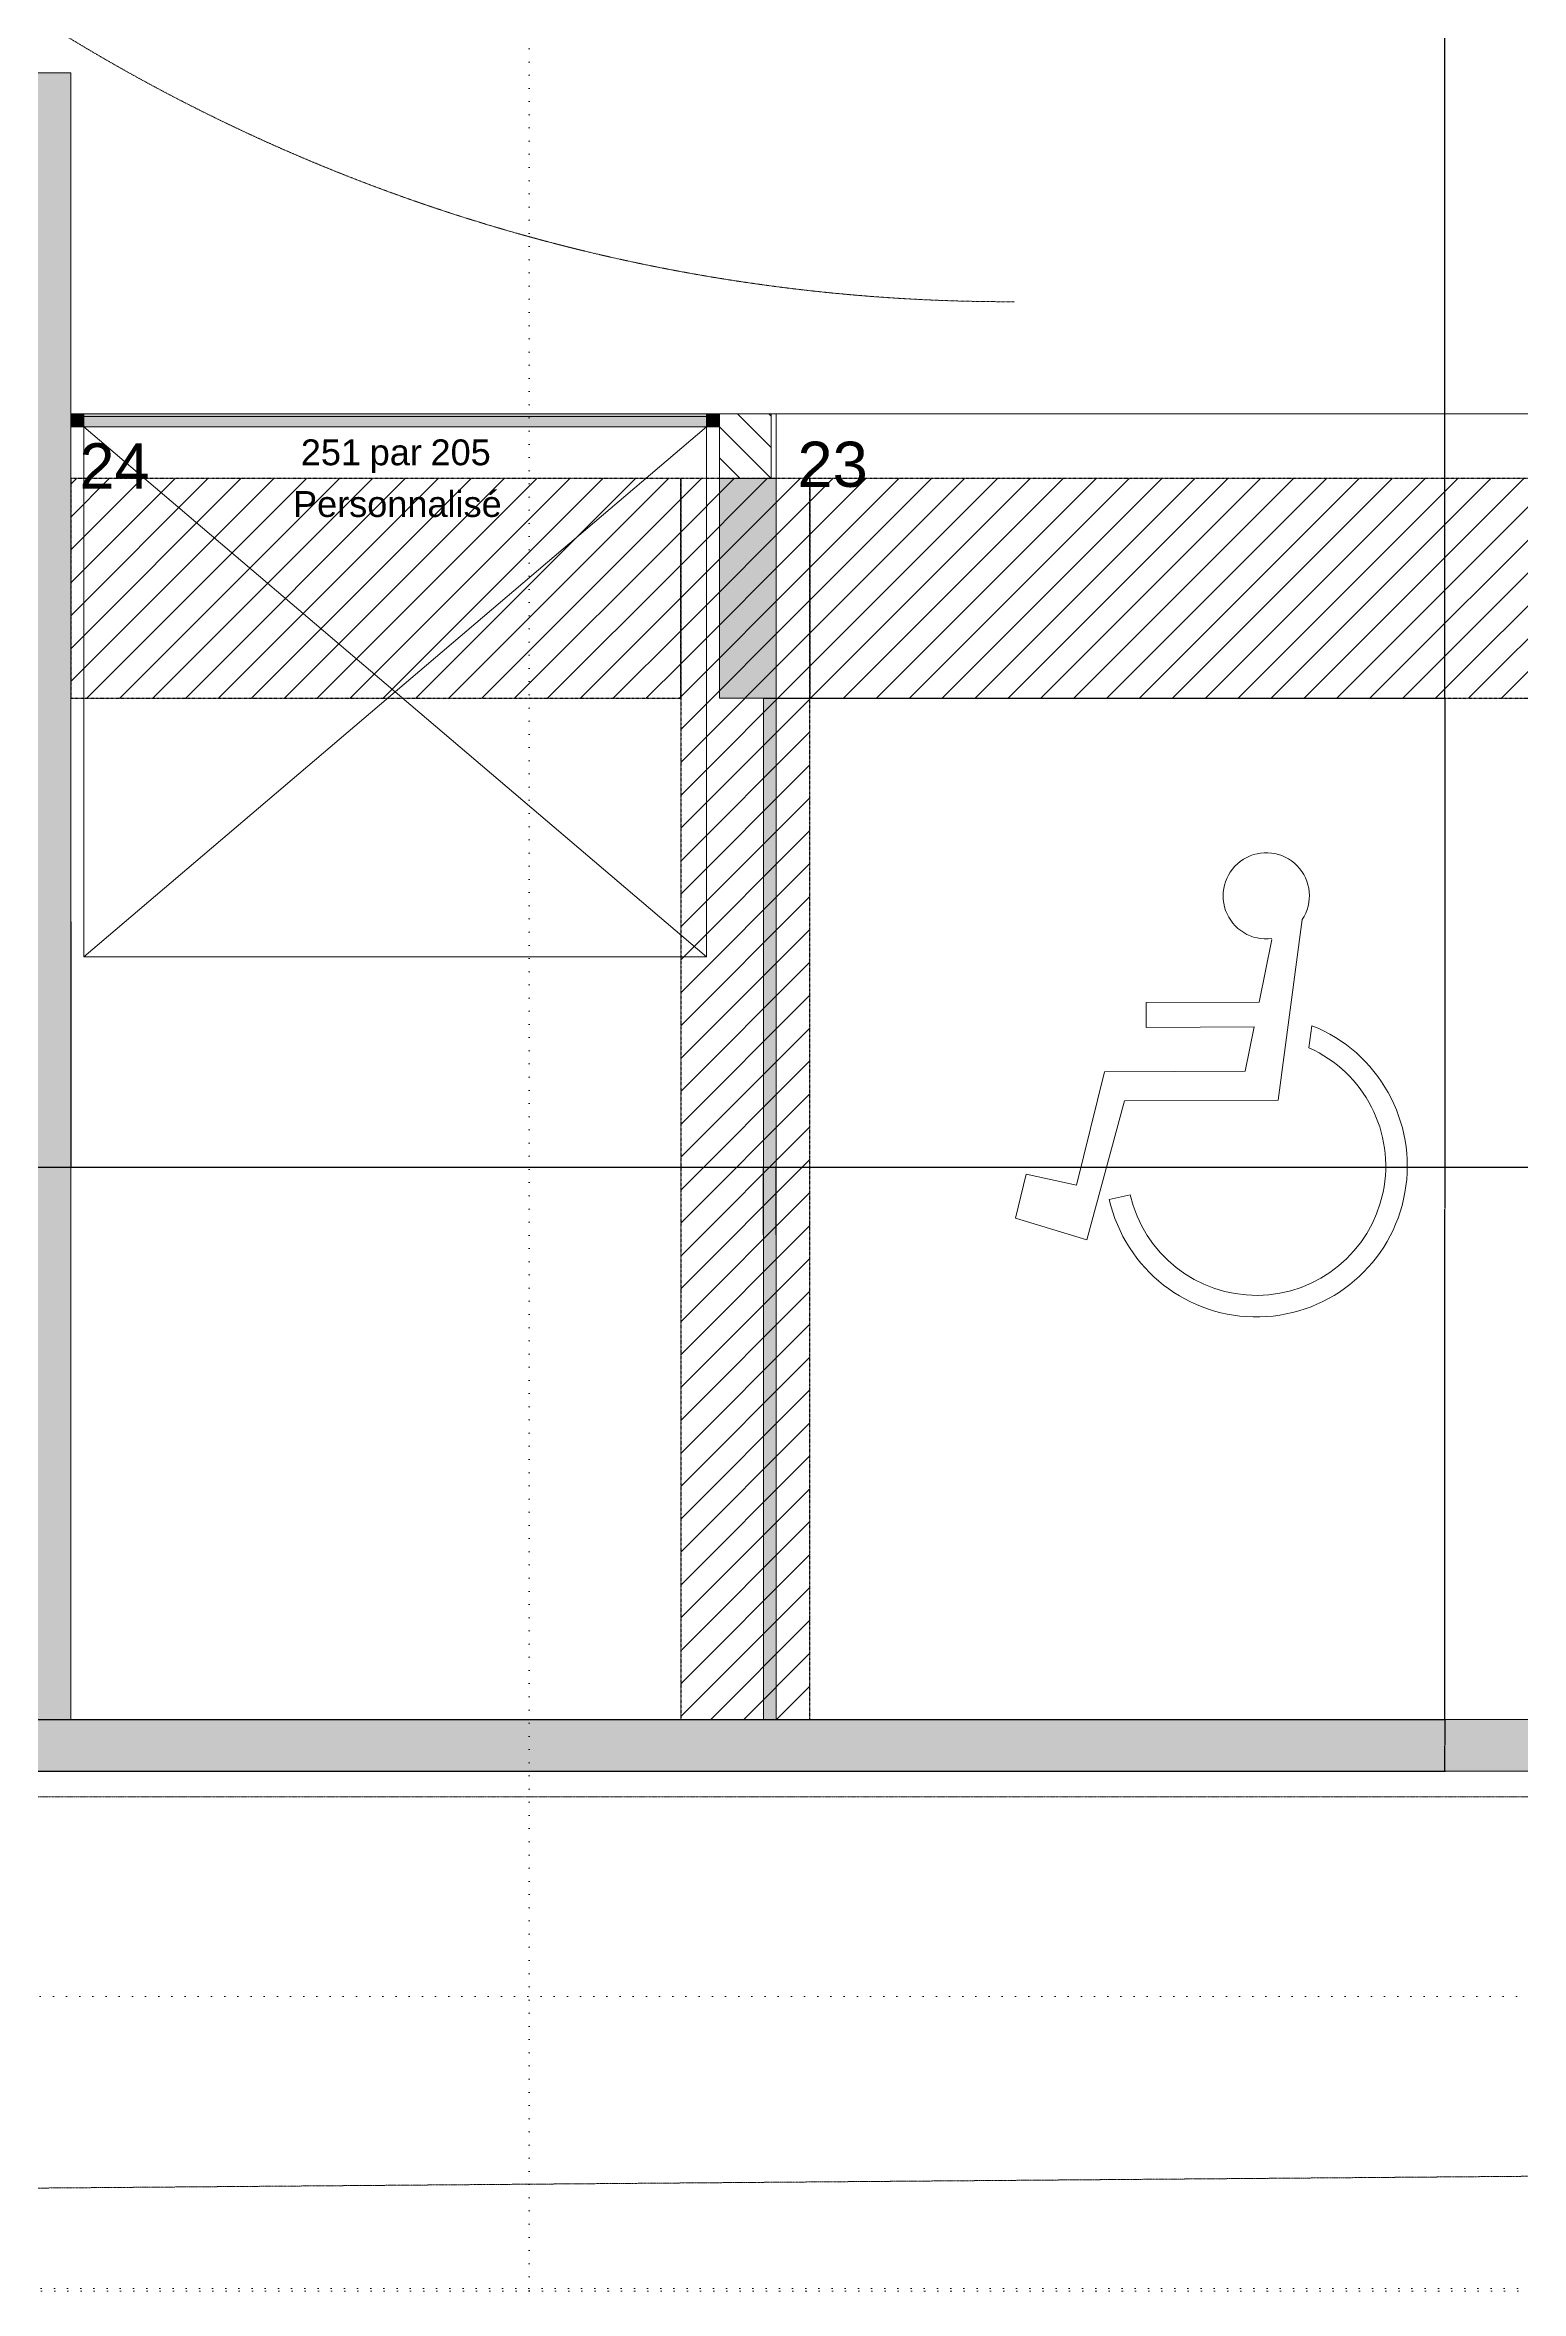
# Model space of a CAD drawing. Header units: centimetres. Extents: x 16433 to 114398, y -50094 to -12305.
# Drawn here: x 52677 to 53248, y -15469 to -14600 of the extents above; entities that cross this region are included whole.
import ezdxf
from ezdxf.enums import TextEntityAlignment as Align

# ---------------------------------------------------------------- set-up
doc = ezdxf.new("R2010")
doc.units = ezdxf.units.CM
doc.header["$LTSCALE"] = 0.5
for name, pattern in [('CACHE', [9.525, 6.35, -3.175]), ('Mixte 8_2 tirets', [0.695, 0.4, -0.065, 0.05, -0.065, 0.05, -0.065]), ('Pointillé 1', [0.09, 0.05, -0.04]), ('Pointillé 3', [0.25, 0.15, -0.1]), ('Points 2', [0.1, 0, -0.1])]:
    doc.linetypes.add(name, pattern=pattern)
doc.layers.get('0').update_dxf_attribs({"linetype": 'CONTINUOUS'})
doc.layers.get('DEFPOINTS').update_dxf_attribs({"linetype": 'CONTINUOUS'})
for name, color, linetype in [('1  Hachures_coupées', 7, 'CONTINUOUS'), ('1  Hachures_recouvr', 7, 'CONTINUOUS'), ('1  MURS', 7, 'CONTINUOUS'), ('1  Portes', 7, 'CONTINUOUS'), ('1 Cloisons int', 7, 'CONTINUOUS'), ('1 Poutres', 7, 'CONTINUOUS'), ('6 COMPL 2D', 7, 'CONTINUOUS'), ('6 Compl 2D 2 Détails', 7, 'CONTINUOUS'), ('6 Traits de Coupes', 7, 'CONTINUOUS'), ('7 ABORDS', 7, 'CONTINUOUS'), ('8  TEXTES', 7, 'CONTINUOUS'), ('9  COTATIONS', 7, 'CONTINUOUS'), ('Marques de porte', 7, 'CONTINUOUS')]:
    doc.layers.add(name, color=color, linetype=linetype)
doc.styles.get("Standard").update_dxf_attribs({"font": 'arial.ttf'})
doc.styles.add('STYLE_GENERE_1', font='')
doc.styles.add('STYLE_GENERE_2', font='')
doc.styles.add('STYLE_GENERE_3', font='')
doc.styles.get('STYLE_GENERE_1').set_extended_font_data('Arial Occidental')
doc.styles.get('STYLE_GENERE_2').set_extended_font_data('Univers LT 57 Condensed')
doc.styles.get('STYLE_GENERE_3').set_extended_font_data('Arial Occidental')
doc.dimstyles.new('STYLE_GENERE__1', dxfattribs={"dimtxt": 0.1, "dimasz": 0.095, "dimexe": 0.18, "dimexo": 0, "dimgap": 0.09, "dimtad": 1, "dimtih": 1, "dimtoh": 1, "dimdec": 0, "dimlfac": 100, "dimzin": 0, "dimdsep": 46, "dimtxsty": 'STYLE_GENERE_2', "dimblk": 'ARROWHEAD_7', "dimblk1": 'ARROWHEAD_7', "dimblk2": 'ARROWHEAD_7', "dimcen": 0.09, "dimclrd": 7, "dimclre": 7, "dimclrt": 256, "dimadec": 1, "dimazin": 0, "dimtfac": 1, "dimtdec": 4, "dimtmove": 0, "dimatfit": 3, "dimfxl": 1, "dimtolj": 1, "dimtzin": 0, "dimarcsym": 0})
doc.dimstyles.new('STYLE_GENERE__2', dxfattribs={"dimtxt": 0.1, "dimasz": 0.095, "dimexe": 0.18, "dimexo": 0, "dimgap": 0.09, "dimtad": 1, "dimtih": 1, "dimtoh": 1, "dimdec": 0, "dimlfac": 100, "dimzin": 0, "dimdsep": 46, "dimtxsty": 'STYLE_GENERE_3', "dimblk": 'ARROWHEAD_7', "dimblk1": 'ARROWHEAD_7', "dimblk2": 'ARROWHEAD_7', "dimcen": 0.09, "dimclrd": 7, "dimclre": 7, "dimclrt": 256, "dimadec": 1, "dimazin": 0, "dimtfac": 1, "dimtdec": 4, "dimtmove": 0, "dimatfit": 3, "dimfxl": 1, "dimtolj": 1, "dimtzin": 0, "dimarcsym": 0})
pattern_1 = [(45, (51244.757, -15448.148), (-6.36396, 6.36396), [])]

# ---------------------------------------------------------------- blocks, each defined once
blk = doc.blocks.new('Mur_782_2', base_point=(17.1, 5.9551))
at = {"layer": '1  Hachures_coupées', "linetype": 'Continuous', "lineweight": 0}
blk.add_hatch(color=9, dxfattribs=at).paths.add_polyline_path([(17.1, 5.9551), (17.1, 2.0051), (17.15, 2.0051), (17.15, 5.9551)], flags=0)
at = {"layer": '1 Cloisons int', "color": 104, "linetype": 'Continuous', "lineweight": 0, "true_color": 0x00a429}
for p, q in [((17.1, 5.9551), (17.1, 2.0051)), ((17.15, 5.9551), (17.1, 5.9551)), ((17.15, 2.0051), (17.15, 5.9551)), ((17.1, 2.0051), (17.15, 2.0051))]:
    blk.add_line(p, q, dxfattribs=at)
blk = doc.blocks.new('P_garage 1 12')
at = {"layer": '1  Hachures_coupées', "linetype": 'Continuous', "lineweight": 0}
for points in [[(-1.255, -0.05), (-1.205, -0.05), (-1.205, 0), (-1.255, 0)], [(1.205, 0), (-1.205, 0), (-1.205, -0.04), (1.205, -0.04)], [(1.255, 0), (1.205, 0), (1.205, -0.05), (1.255, -0.05)]]:
    blk.add_hatch(color=255, dxfattribs=at).paths.add_polyline_path(points, flags=0)
at = {"layer": '1  Portes', "color": 18, "linetype": 'CACHE', "lineweight": 0}
for p, q in [((-1.205, 0), (-1.205, 2.05)), ((-1.205, 2.05), (1.205, 2.05)), ((-1.205, 2.05), (1.205, 0)), ((-1.205, 0), (1.205, 2.05)), ((1.205, 2.05), (1.205, 0))]:
    blk.add_line(p, q, dxfattribs=at)
at = {"layer": '1  Portes', "color": 194, "linetype": 'Continuous', "lineweight": 0, "true_color": 0x50009f}
for p, q in [((-1.205, 0), (-1.255, 0)), ((-1.255, 0), (-1.255, -0.05)), ((-1.205, -0.05), (-1.205, 0)), ((1.255, 0), (1.205, 0)), ((1.205, 0), (1.205, -0.05)), ((1.255, -0.05), (1.255, 0)), ((-1.255, -0.05), (-1.205, -0.05)), ((1.205, -0.05), (1.255, -0.05))]:
    blk.add_line(p, q, dxfattribs=at)
at = {"layer": '1  Portes', "color": 104, "linetype": 'Continuous', "lineweight": 0, "true_color": 0x00a429}
for p, q in [((-1.255, 0), (-1.255, -0.05)), ((1.255, 0), (1.255, -0.05))]:
    blk.add_line(p, q, dxfattribs=at)
at = {"layer": '1  Portes', "color": 18, "linetype": 'Continuous', "lineweight": 0}
for p, q in [((1.205, 0), (-1.205, 0)), ((-1.205, 0), (-1.205, -0.04)), ((1.205, -0.04), (1.205, 0)), ((-1.205, -0.04), (1.205, -0.04))]:
    blk.add_line(p, q, dxfattribs=at)
blk = doc.blocks.new('Marque Fenêtre-Porte base')
at = {"layer": 'Marques de porte', "color": 18, "lineweight": 0, "style": 'STYLE_GENERE_1'}
for tag, p in [('AC_MarkerText_1', (0.395, 0.3786)), ('AC_WIDO_B_SIZE', (-0.1371, 0.1786)), ('AC_WIDO_A_SIZE', (0.3648, 0.1786)), ('GS_Separator', (0.1371, 0.1786))]:
    blk.add_attdef(tag, text='', height=0.1, rotation=180, dxfattribs=at).set_placement(p, align=Align.BOTTOM_LEFT)
blk = doc.blocks.new('Mur_356_2', base_point=(16.93, 7.0551))
at = {"layer": '1  Hachures_recouvr', "linetype": 'Continuous', "lineweight": 0}
blk.add_hatch(color=255, dxfattribs=at).paths.add_polyline_path([(16.93, 7.0051), (16.93, 7.0551), (14.42, 7.0551), (14.42, 7.0051)], flags=0)
at = {"layer": '1 Cloisons int', "color": 104, "linetype": 'Continuous', "lineweight": 0, "true_color": 0x00a429}
for p, q in [((14.42, 7.0051), (14.42, 7.0551)), ((16.93, 7.0051), (16.93, 7.0551))]:
    blk.add_line(p, q, dxfattribs=at)
at = {"layer": '1  Portes', "color": 135, "linetype": 'Continuous', "lineweight": 0, "xscale": -1, "rotation": 180}
blk.add_blockref('P_garage 1 12', (15.675, 7.0051), dxfattribs=at)
at = {"layer": 'Marques de porte', "color": 18, "lineweight": 0, "rotation": 180}
blk.add_blockref('Marque Fenêtre-Porte base', (15.675, 7.0051), dxfattribs=at).add_auto_attribs({'AC_MarkerText_1': 'Personnalisé', 'GS_Separator': ' par', 'AC_WIDO_A_SIZE': '251', 'AC_WIDO_B_SIZE': '205'})
blk = doc.blocks.new('Mur_313_2', base_point=(14.42, 8.3751))
at = {"layer": '1  Hachures_coupées', "linetype": 'Continuous', "lineweight": 0, "true_color": 0x8080c0}
blk.add_hatch(color=163, dxfattribs=at).paths.add_polyline_path([(14.22, 8.1751), (14.22, 2.0051), (14.42, 2.0051), (14.42, 8.3751)], flags=0)
at = {"layer": '1  MURS', "color": 5, "linetype": 'Continuous', "lineweight": 0}
for p, q in [((14.42, 2.0051), (14.42, 8.3751)), ((14.22, 8.1751), (14.22, 2.0051))]:
    blk.add_line(p, q, dxfattribs=at)
blk = doc.blocks.new('Mur_1245_2', base_point=(0.6313, 1.805))
at = {"layer": '1  Hachures_coupées', "linetype": 'Continuous', "lineweight": 0, "true_color": 0x8080c0}
for points in [[(14.42, 2.0051), (14.22, 2.0051), (14.22, 1.8051), (14.42, 1.8051)], [(20.45, 2.0051), (14.42, 2.0051), (14.42, 1.8051), (20.45, 1.8051)]]:
    blk.add_hatch(color=163, dxfattribs=at).paths.add_polyline_path(points, flags=0)
at = {"layer": '1  MURS', "color": 5, "linetype": 'Continuous', "lineweight": 0}
for p, q in [((20.45, 2.0051), (14.42, 2.0051)), ((0.8314, 1.805), (25.8553, 1.8051))]:
    blk.add_line(p, q, dxfattribs=at)
blk = doc.blocks.new('Mur_787_2', base_point=(17.15, 6.8051))
at = {"layer": '1  Hachures_coupées', "linetype": 'Continuous', "lineweight": 0, "true_color": 0x8080c0}
blk.add_hatch(color=163, dxfattribs=at).paths.add_polyline_path([(16.93, 6.8051), (16.93, 5.9551), (17.15, 5.9551), (17.15, 6.8051)], flags=0)
at = {"layer": '1 Poutres', "color": 5, "linetype": 'Continuous', "lineweight": 0}
for p, q in [((16.93, 6.8051), (16.93, 5.9551)), ((17.15, 6.8051), (16.93, 6.8051)), ((17.15, 5.9551), (17.15, 6.8051)), ((16.93, 5.9551), (17.15, 5.9551))]:
    blk.add_line(p, q, dxfattribs=at)
blk = doc.blocks.new('Mur_2247_2', base_point=(17.13, 6.8051))
at = {"layer": '1  Hachures_coupées', "linetype": 'Continuous'}
h = blk.add_hatch(dxfattribs=at)
h.set_pattern_fill('BRIQUE_CIMENT_0002', color=256, style=0, pattern_type=2)
h.set_pattern_definition([(135, (0, 0), (0.06010408, 0.06010408), [])])
h.paths.add_polyline_path([(17.13, 6.8051), (17.13, 7.0551), (16.93, 7.0551), (16.93, 6.8051)], flags=0)
at = {"layer": '1  MURS', "color": 5, "linetype": 'Continuous', "lineweight": 0}
for p, q in [((17.13, 7.0551), (16.93, 7.0551)), ((16.93, 7.0551), (16.93, 6.8051)), ((17.13, 6.8051), (17.13, 7.0551)), ((16.93, 6.8051), (17.13, 6.8051))]:
    blk.add_line(p, q, dxfattribs=at)
blk = doc.blocks.new('Symb Handicapé 12')
at = {"layer": '6 Compl 2D 2 Détails', "color": 251, "linetype": 'Continuous', "lineweight": 0, "true_color": 0x646464}
for p, q in [((-0.258, 0.8785), (-0.1645, 0.1797)), ((-0.0913, 0.5589), (-0.1407, 0.801)), ((0.346, 0.5572), (-0.0913, 0.5589)), ((0.3456, 0.4615), (0.346, 0.5572)), ((-0.2955, 0.468), (-0.284, 0.3824)), ((-0.0368, 0.2922), (-0.0717, 0.4632)), ((-0.0717, 0.4632), (0.3456, 0.4615)), ((0.5075, 0.29), (-0.0368, 0.2922)), ((0.6155, -0.149), (0.5075, 0.29)), ((-0.1645, 0.1797), (0.4293, 0.1773)), ((0.4293, 0.1773), (0.5755, -0.36)), ((0.8099, -0.1067), (0.6155, -0.149)), ((0.8516, -0.2764), (0.8099, -0.1067)), ((0.4886, -0.2041), (0.4073, -0.1856)), ((0.5755, -0.36), (0.8516, -0.2764))]:
    blk.add_line(p, q, dxfattribs=at)
for centre, major_axis, start_param, end_param in [((-0.1188, 0.9704), (0.1668, 0), 4.583801, 10.008202), ((-0.0807, -0.0748), (0.5838, 0), 1.947533, 6.059917), ((-0.0807, -0.0748), (0.5004, 0), 1.989195, 6.059917)]:
    blk.add_ellipse(centre, major_axis=major_axis, ratio=0.999933, start_param=start_param, end_param=end_param, dxfattribs=at)
blk = doc.blocks.new('ARROWHEAD_7')
at = {"color": 0, "linetype": 'Continuous', "lineweight": 0}
for p, q in [((0, 0), (-1, 0)), ((-0.25, 0), (0.25, 0)), ((0, -0.25), (0, 0.25))]:
    blk.add_line(p, q, dxfattribs=at)
blk.add_circle((0, 0), 0.25, dxfattribs=at)
blk = doc.blocks.new('*D833')
at = {"layer": '9  COTATIONS', "color": 7, "linetype": 'Continuous', "lineweight": -2, "transparency": 16777216}
for p, q in [((52666.76, -14939.14), (52666.76, -15034.17)), ((52686.76, -14939.14), (52686.76, -15034.17)), ((52666.85, -15033.99), (52686.66, -15033.99))]:
    blk.add_line(p, q, dxfattribs=at)
at = {"layer": 'DEFPOINTS', "color": 0, "linetype": 'Continuous', "transparency": 16777216}
for p in [(52666.76, -14939.14), (52686.76, -14939.14), (52686.76, -15033.99)]:
    blk.add_point(p, dxfattribs=at)
at = {"layer": '9  COTATIONS', "color": 7, "linetype": 'Continuous', "lineweight": -2, "transparency": 16777216, "xscale": 0.095, "yscale": 0.095, "zscale": 0.095, "rotation": 180}
blk.add_blockref('ARROWHEAD_7', (52666.76, -15033.99), dxfattribs=at)
at = {"layer": '9  COTATIONS', "color": 7, "linetype": 'Continuous', "lineweight": -2, "transparency": 16777216, "xscale": 0.095, "yscale": 0.095, "zscale": 0.095}
blk.add_blockref('ARROWHEAD_7', (52686.76, -15033.99), dxfattribs=at)
at = {"layer": '9  COTATIONS', "color": 194, "linetype": 'Continuous', "true_color": 0x50009f, "transparency": 16777216, "insert": (52676.76, -15033.85), "char_height": 0.1, "attachment_point": 5, "style": 'STYLE_GENERE_2'}
blk.add_mtext('\\A1;2000', dxfattribs=at)
blk = doc.blocks.new('*D834')
at = {"layer": '9  COTATIONS', "color": 7, "linetype": 'Continuous', "lineweight": -2, "transparency": 16777216}
for p, q in [((52686.76, -14939.14), (52686.76, -15034.17)), ((52686.85, -15033.99), (52954.66, -15033.99)), ((52954.76, -15060.14), (52954.76, -15033.81))]:
    blk.add_line(p, q, dxfattribs=at)
at = {"layer": 'DEFPOINTS', "color": 0, "linetype": 'Continuous', "transparency": 16777216}
for p in [(52686.76, -14939.14), (52954.76, -15033.99), (52954.76, -15060.14)]:
    blk.add_point(p, dxfattribs=at)
at = {"layer": '9  COTATIONS', "color": 7, "linetype": 'Continuous', "lineweight": -2, "transparency": 16777216, "xscale": 0.095, "yscale": 0.095, "zscale": 0.095, "rotation": 180}
blk.add_blockref('ARROWHEAD_7', (52686.76, -15033.99), dxfattribs=at)
at = {"layer": '9  COTATIONS', "color": 7, "linetype": 'Continuous', "lineweight": -2, "transparency": 16777216, "xscale": 0.095, "yscale": 0.095, "zscale": 0.095}
blk.add_blockref('ARROWHEAD_7', (52954.76, -15033.99), dxfattribs=at)
at = {"layer": '9  COTATIONS', "color": 194, "linetype": 'Continuous', "true_color": 0x50009f, "transparency": 16777216, "insert": (52820.76, -15033.85), "char_height": 0.1, "attachment_point": 5, "style": 'STYLE_GENERE_2'}
blk.add_mtext('\\A1;26800', dxfattribs=at)
blk = doc.blocks.new('*D835')
at = {"layer": '9  COTATIONS', "color": 7, "linetype": 'Continuous', "lineweight": -2, "transparency": 16777216}
for p, q in [((52954.76, -15060.14), (52954.76, -15033.81)), ((52954.85, -15033.99), (52959.66, -15033.99)), ((52959.76, -15060.14), (52959.76, -15033.81))]:
    blk.add_line(p, q, dxfattribs=at)
at = {"layer": 'DEFPOINTS', "color": 0, "linetype": 'Continuous', "transparency": 16777216}
for p in [(52959.76, -15033.99), (52954.76, -15060.14), (52959.76, -15060.14)]:
    blk.add_point(p, dxfattribs=at)
at = {"layer": '9  COTATIONS', "color": 7, "linetype": 'Continuous', "lineweight": -2, "transparency": 16777216, "xscale": 0.095, "yscale": 0.095, "zscale": 0.095, "rotation": 180}
blk.add_blockref('ARROWHEAD_7', (52954.76, -15033.99), dxfattribs=at)
at = {"layer": '9  COTATIONS', "color": 7, "linetype": 'Continuous', "lineweight": -2, "transparency": 16777216, "xscale": 0.095, "yscale": 0.095, "zscale": 0.095}
blk.add_blockref('ARROWHEAD_7', (52959.76, -15033.99), dxfattribs=at)
at = {"layer": '9  COTATIONS', "color": 194, "linetype": 'Continuous', "true_color": 0x50009f, "transparency": 16777216, "insert": (52957.26, -15033.85), "char_height": 0.1, "attachment_point": 5, "style": 'STYLE_GENERE_2'}
blk.add_mtext('\\A1;500', dxfattribs=at)
blk = doc.blocks.new('*D836')
at = {"layer": '9  COTATIONS', "color": 7, "linetype": 'Continuous', "lineweight": -2, "transparency": 16777216}
for p, q in [((53289.76, -14742.64), (53289.76, -15034.17)), ((52959.76, -15060.14), (52959.76, -15033.81)), ((52959.85, -15033.99), (53289.66, -15033.99))]:
    blk.add_line(p, q, dxfattribs=at)
at = {"layer": 'DEFPOINTS', "color": 0, "linetype": 'Continuous', "transparency": 16777216}
for p in [(53289.76, -14742.64), (53289.76, -15033.99), (52959.76, -15060.14)]:
    blk.add_point(p, dxfattribs=at)
at = {"layer": '9  COTATIONS', "color": 7, "linetype": 'Continuous', "lineweight": -2, "transparency": 16777216, "xscale": 0.095, "yscale": 0.095, "zscale": 0.095, "rotation": 180}
blk.add_blockref('ARROWHEAD_7', (52959.76, -15033.99), dxfattribs=at)
at = {"layer": '9  COTATIONS', "color": 7, "linetype": 'Continuous', "lineweight": -2, "transparency": 16777216, "xscale": 0.095, "yscale": 0.095, "zscale": 0.095}
blk.add_blockref('ARROWHEAD_7', (53289.76, -15033.99), dxfattribs=at)
at = {"layer": '9  COTATIONS', "color": 194, "linetype": 'Continuous', "true_color": 0x50009f, "transparency": 16777216, "insert": (53124.76, -15033.85), "char_height": 0.1, "attachment_point": 5, "style": 'STYLE_GENERE_2'}
blk.add_mtext('\\A1;33000', dxfattribs=at)
blk = doc.blocks.new('*D840')
at = {"layer": '9  COTATIONS', "color": 7, "linetype": 'Continuous', "lineweight": -2, "transparency": 16777216}
for p, q in [((52581.6, -15247.64), (53218.66, -15247.64)), ((53218.48, -15247.74), (53218.48, -15257.5)), ((53218.48, -15267.55), (53218.48, -15257.78)), ((52581.6, -15267.64), (53218.66, -15267.64))]:
    blk.add_line(p, q, dxfattribs=at)
at = {"layer": 'DEFPOINTS', "color": 0, "linetype": 'Continuous', "transparency": 16777216}
for p in [(52581.6, -15247.64), (53218.48, -15247.64), (52581.6, -15267.64)]:
    blk.add_point(p, dxfattribs=at)
at = {"layer": '9  COTATIONS', "color": 7, "linetype": 'Continuous', "lineweight": -2, "transparency": 16777216, "xscale": 0.095, "yscale": 0.095, "zscale": 0.095}
for p, rotation in [((53218.48, -15247.64), 90), ((53218.48, -15267.64), 270)]:
    blk.add_blockref('ARROWHEAD_7', p, dxfattribs=dict(at, rotation=rotation))
at = {"layer": '9  COTATIONS', "color": 194, "linetype": 'Continuous', "true_color": 0x50009f, "transparency": 16777216, "insert": (53218.48, -15257.64), "char_height": 0.1, "attachment_point": 5, "style": 'STYLE_GENERE_3'}
blk.add_mtext('\\A1;2000', dxfattribs=at)
blk = doc.blocks.new('*D841')
at = {"layer": '9  COTATIONS', "color": 7, "linetype": 'Continuous', "lineweight": -2, "transparency": 16777216}
for p, q in [((52954.76, -14852.64), (53218.66, -14852.64)), ((53218.48, -14852.73), (53218.48, -15050)), ((53218.48, -15247.55), (53218.48, -15050.28)), ((52581.6, -15247.64), (53218.66, -15247.64))]:
    blk.add_line(p, q, dxfattribs=at)
at = {"layer": 'DEFPOINTS', "color": 0, "linetype": 'Continuous', "transparency": 16777216}
for p in [(52954.76, -14852.64), (53218.48, -14852.64), (52581.6, -15247.64)]:
    blk.add_point(p, dxfattribs=at)
at = {"layer": '9  COTATIONS', "color": 7, "linetype": 'Continuous', "lineweight": -2, "transparency": 16777216, "xscale": 0.095, "yscale": 0.095, "zscale": 0.095}
for p, rotation in [((53218.48, -14852.64), 90), ((53218.48, -15247.64), 270)]:
    blk.add_blockref('ARROWHEAD_7', p, dxfattribs=dict(at, rotation=rotation))
at = {"layer": '9  COTATIONS', "color": 194, "linetype": 'Continuous', "true_color": 0x50009f, "transparency": 16777216, "insert": (53218.48, -15050.14), "char_height": 0.1, "attachment_point": 5, "style": 'STYLE_GENERE_3'}
blk.add_mtext('\\A1;39500', dxfattribs=at)
blk = doc.blocks.new('*D842')
at = {"layer": '9  COTATIONS', "color": 7, "linetype": 'Continuous', "lineweight": -2, "transparency": 16777216}
for p, q in [((53245.76, -14242.64), (53218.3, -14242.64)), ((53218.48, -14242.73), (53218.48, -14547.5)), ((53218.48, -14852.54), (53218.48, -14547.78)), ((52954.76, -14852.64), (53218.66, -14852.64))]:
    blk.add_line(p, q, dxfattribs=at)
at = {"layer": 'DEFPOINTS', "color": 0, "linetype": 'Continuous', "transparency": 16777216}
for p in [(53218.48, -14242.64), (53245.76, -14242.64), (52954.76, -14852.64)]:
    blk.add_point(p, dxfattribs=at)
at = {"layer": '9  COTATIONS', "color": 7, "linetype": 'Continuous', "lineweight": -2, "transparency": 16777216, "xscale": 0.095, "yscale": 0.095, "zscale": 0.095}
for p, rotation in [((53218.48, -14242.64), 90), ((53218.48, -14852.64), 270)]:
    blk.add_blockref('ARROWHEAD_7', p, dxfattribs=dict(at, rotation=rotation))
at = {"layer": '9  COTATIONS', "color": 194, "linetype": 'Continuous', "true_color": 0x50009f, "transparency": 16777216, "insert": (53218.48, -14547.64), "char_height": 0.1, "attachment_point": 5, "style": 'STYLE_GENERE_3'}
blk.add_mtext('\\A1;61000', dxfattribs=at)
blk = doc.blocks.new('Plan de coupe_3_2', base_point=(8.1471, 25.664))
at = {"layer": '6 Traits de Coupes', "color": 142, "linetype": 'Points 2', "lineweight": 0, "true_color": 0x009de0}
blk.add_line((28.8408, -0.1968), (9.2792, -0.1968), dxfattribs=at)
blk = doc.blocks.new('Plan de coupe_4_2', base_point=(23.4611, 25.6543))
at = {"layer": '6 Traits de Coupes', "color": 142, "linetype": 'Points 2', "lineweight": 0, "true_color": 0x009de0}
for p, q in [((16.1939, 25.6543), (16.1939, -0.2065)), ((16.1939, -0.2065), (22.4611, -0.2065))]:
    blk.add_line(p, q, dxfattribs=at)
blk = doc.blocks.new('Plan de coupe_5_2', base_point=(2.7515, 25.6543))
at = {"layer": '6 Traits de Coupes', "color": 142, "linetype": 'Points 2', "lineweight": 0, "true_color": 0x009de0}
blk.add_line((32.6671, -0.2065), (3.7515, -0.2065), dxfattribs=at)
blk = doc.blocks.new('Plan de coupe_1_2', base_point=(-0.3864, 19.3552))
at = {"layer": '6 Traits de Coupes', "color": 142, "linetype": 'Points 2', "lineweight": 0, "true_color": 0x009de0}
blk.add_line((-0.3864, 0.9327), (26.8887, 0.9327), dxfattribs=at)
blk = doc.blocks.new('Mur_284_2', base_point=(12.4, 8.3751))
at = {"layer": '1  Hachures_coupées', "linetype": 'Continuous', "lineweight": 0, "true_color": 0x8080c0}
blk.add_hatch(color=163, dxfattribs=at).paths.add_polyline_path([(12.6, 8.1751), (14.22, 8.1751), (14.42, 8.3751), (12.4, 8.3751)], flags=0)
at = {"layer": '1  MURS', "color": 5, "linetype": 'Continuous', "lineweight": 0}
for p, q in [((14.42, 8.3751), (12.4, 8.3751)), ((12.6, 8.1751), (14.22, 8.1751))]:
    blk.add_line(p, q, dxfattribs=at)

msp = doc.modelspace()

# ---------------------------------------------------------------- hatches: boundary and pattern name
at = {"layer": '1  Hachures_coupées', "linetype": 'Continuous'}
h = msp.add_hatch(dxfattribs=at)
h.set_pattern_fill('BLOC_THERMIQUE_0002', color=256, scale=100, style=0, pattern_type=2)
h.set_pattern_definition(pattern_1)
h.paths.add_polyline_path([(52686.757, -14767.643), (52686.757, -14852.639), (52922.757, -14852.639), (52922.757, -14767.643)])
h = msp.add_hatch(dxfattribs=at)
h.set_pattern_fill('BLOC_THERMIQUE_0002', color=256, scale=100, style=0, pattern_type=2)
h.set_pattern_definition(pattern_1)
h.paths.add_polyline_path([(52922.757, -14767.643), (52922.757, -15247.641), (52972.757, -15247.641), (52972.757, -14767.643)])
h = msp.add_hatch(dxfattribs=at)
h.set_pattern_fill('BLOC_THERMIQUE_0002', color=256, scale=100, style=0, pattern_type=2)
h.set_pattern_definition(pattern_1)
h.paths.add_polyline_path([(52972.757, -14852.639), (53289.757, -14852.639), (53289.757, -14767.643), (52972.757, -14767.643)])

# ---------------------------------------------------------------- linework, layer by layer
at = {"layer": '1  Hachures_coupées', "linetype": 'Pointillé 1', "flags": 128}
for points in [[(52686.757, -14767.643), (52686.757, -14852.639), (52922.757, -14852.639), (52922.757, -14767.643)], [(52922.757, -14767.643), (52922.757, -15247.641), (52972.757, -15247.641), (52972.757, -14767.643)], [(52972.757, -14852.639), (53289.757, -14852.639), (53289.757, -14767.643), (52972.757, -14767.643)]]:
    msp.add_lwpolyline(points, close=True, dxfattribs=at)
at = {"layer": '6 COMPL 2D', "color": 194, "linetype": 'Pointillé 3', "lineweight": 0, "true_color": 0x50009f}
for centre, start, end in [((52014.773, -13967.894), 269.848894, 0), ((53050.079, -13999.245), 180, 270.151106)]:
    msp.add_arc(centre, 700, start, end, dxfattribs=at)
at = {"layer": '6 Compl 2D 2 Détails', "color": 18, "linetype": 'Continuous', "lineweight": 0}
for p, q in [((53807.006, -14742.643), (52686.757, -14742.643)), ((52959.757, -15247.628), (52959.757, -14742.643))]:
    msp.add_line(p, q, dxfattribs=at)
at = {"layer": '7 ABORDS', "color": 30, "linetype": 'Mixte 8_2 tirets', "lineweight": 0, "true_color": 0xf5970a, "flags": 128}
msp.add_lwpolyline([(53760.74, -13067.514), (53858.78, -15277.639), (53865.017, -15419.517), (51284.334, -15439.966), (51305.543, -14526.328), (51311.736, -14197.298), (51322.733, -14197.564), (51350.505, -13003.525)], close=True, dxfattribs=at)
msp.add_lwpolyline([(53858.78, -15277.639), (50787.592, -15277.639)], dxfattribs=at)

# ---------------------------------------------------------------- block references
at = {"layer": '1  MURS', "color": 5, "lineweight": 0, "xscale": 100, "yscale": 100, "zscale": 100}
for name, p in [('Mur_284_2', (52484.757, -14610.637)), ('Mur_313_2', (52686.757, -14610.637)), ('Mur_2247_2', (52957.757, -14767.643)), ('Mur_1245_2', (51307.89, -15267.649))]:
    msp.add_blockref(name, p, dxfattribs=at)
at = {"layer": '1 Cloisons int', "color": 104, "lineweight": 0, "true_color": 0x00a429, "xscale": 100, "yscale": 100, "zscale": 100}
for name, p in [('Mur_356_2', (52937.757, -14742.643)), ('Mur_782_2', (52954.757, -14852.639))]:
    msp.add_blockref(name, p, dxfattribs=at)
at = {"layer": '1 Poutres', "color": 5, "lineweight": 0, "xscale": 100, "yscale": 100, "zscale": 100}
msp.add_blockref('Mur_787_2', (52959.757, -14767.643), dxfattribs=at)
at = {"layer": '6 Compl 2D 2 Détails', "color": 18, "linetype": 'Continuous', "lineweight": 0, "xscale": -100, "yscale": 100, "zscale": 100}
msp.add_blockref('Symb Handicapé 12', (53137.457, -15026.109), dxfattribs=at)
at = {"layer": '6 Traits de Coupes', "color": 142, "lineweight": 0, "true_color": 0x009de0, "xscale": 100, "yscale": 100, "zscale": 100}
for name, p in [('Plan de coupe_5_2', (51519.906, -12882.714)), ('Plan de coupe_3_2', (52059.462, -12881.75)), ('Plan de coupe_4_2', (53590.866, -12882.714)), ('Plan de coupe_1_2', (51206.117, -13512.632))]:
    msp.add_blockref(name, p, dxfattribs=at)

# ---------------------------------------------------------------- texts
at = {"layer": '8  TEXTES', "linetype": 'Continuous', "char_height": 17.5, "attachment_point": 7}
for s, insert in [('{24}', (52690.099, -14771.512)), ('{23}', (52967.959, -14771.127))]:
    msp.add_mtext(s, dxfattribs=dict(at, insert=insert))

# ---------------------------------------------------------------- dimensions: what is measured, and where the dimension line sits
at = {"layer": '9  COTATIONS', "linetype": 'Continuous'}
for base, p1, p2, picture, middle in [((53218.483, -14242.639), (52954.757, -14852.639), (53245.758, -14242.639), '*D842', (53218.483, -14547.639)), ((53218.483, -14852.639), (52581.601, -15247.642), (52954.757, -14852.639), '*D841', (53218.483, -15050.141)), ((53218.483, -15247.642), (52581.601, -15267.642), (52581.601, -15247.642), '*D840', (53218.483, -15257.642))]:
    dim = msp.add_linear_dim(base=base, p1=p1, p2=p2, angle=90, dimstyle='STYLE_GENERE__2', dxfattribs=at)
    dim.commit()
    dim.dimension.update_dxf_attribs({"geometry": picture, "text_midpoint": middle})
for base, p1, p2, picture, middle in [((53289.757, -15033.989), (52959.757, -15060.14), (53289.757, -14742.643), '*D836', (53124.757, -15033.849)), ((52686.757, -15033.989), (52666.757, -14939.139), (52686.757, -14939.139), '*D833', (52676.757, -15033.849)), ((52954.757, -15033.989), (52686.757, -14939.139), (52954.757, -15060.14), '*D834', (52820.757, -15033.849)), ((52959.757, -15033.989), (52954.757, -15060.14), (52959.757, -15060.14), '*D835', (52957.257, -15033.849))]:
    dim = msp.add_linear_dim(base=base, p1=p1, p2=p2, dimstyle='STYLE_GENERE__1', dxfattribs=at)
    dim.commit()
    dim.dimension.update_dxf_attribs({"geometry": picture, "text_midpoint": middle})

doc.saveas('drawing.dxf')
